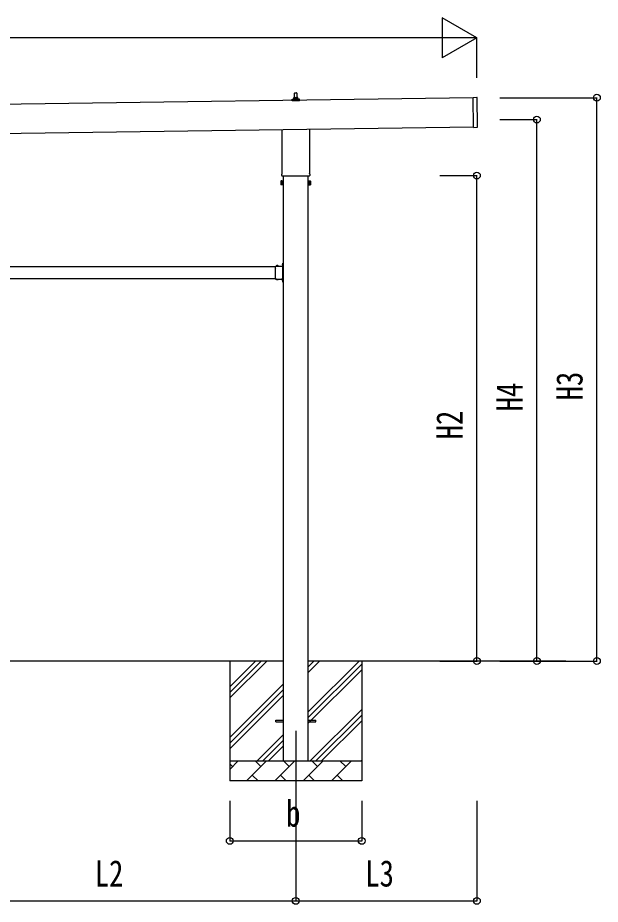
# Model space of a CAD drawing. Units: millimetres, scale not verified. Extents: x -16820 to 16820, y -11880 to 11880.
# Drawn here: x 750 to 3664, y -6529 to -2094 of the extents above; entities that cross this region are included whole.
import ezdxf
from ezdxf.enums import TextEntityAlignment as Align

# ---------------------------------------------------------------- set-up
doc = ezdxf.new("R2010")
doc.units = ezdxf.units.MM
doc.header["$LTSCALE"] = 50
for name, color, linetype in [('0-3_YKK_12', 2, 'Continuous'), ('0-4_YKK_13', 4, 'Continuous'), ('0-5_YKK_A1', 4, 'Continuous'), ('0-6_YKK_D', 6, 'Continuous')]:
    doc.layers.add(name, color=color, linetype=linetype)
doc.styles.add('ＭＳ ゴシック', font='')
doc.styles.get('ＭＳ ゴシック').set_extended_font_data('MS Gothic')

msp = doc.modelspace()

# ---------------------------------------------------------------- linework, layer by layer
at = {"layer": '0-3_YKK_12'}
msp.add_line((2140.08, -5662), (2140.08, -6162), dxfattribs=at)
at = {"layer": '0-4_YKK_13'}
for p, q in [((2134.08, -2494.17), (2134.81, -2470.64)), ((2135.81, -2469.67), (2144.35, -2469.67)), ((2145.35, -2470.64), (2146.08, -2494.17)), ((2121.83, -2509.67), (2121.83, -2501.95)), ((2158.33, -2509.67), (2121.83, -2509.67)), ((2122.21, -2501.17), (2157.95, -2501.17)), ((2122.59, -2500.98), (2129.31, -2499.35)), ((2129.7, -2499.17), (2150.46, -2499.17)), ((2130.08, -2498.38), (2130.08, -2494.17)), ((2131.08, -2494.17), (2149.08, -2494.17)), ((2150.08, -2498.38), (2150.08, -2494.17)), ((2157.56, -2500.98), (2150.84, -2499.35)), ((2158.33, -2509.67), (2158.33, -2501.95)), ((3026.91, -2492.38), (3045.91, -2492.11)), ((3029.06, -2642.36), (3026.91, -2492.38)), ((3049.04, -2641.08), (3046.92, -2493.09)), ((2071.78, -2873.66), (2071.78, -2653.01)), ((2208.38, -2651.05), (2208.38, -2873.66)), ((3029.06, -2642.36), (3048.05, -2642.09)), ((2070.08, -2882.43), (2070.08, -2876.93)), ((2210.08, -2876.93), (2210.08, -2882.43)), ((2066.08, -2911.93), (2066.84, -2910.61)), ((2066.08, -2911.93), (2066.08, -2928.93)), ((2073.08, -2915.52), (2066.84, -2915.52)), ((2073.08, -2925.34), (2066.84, -2925.34)), ((2208.02, -2885.93), (2072.14, -2885.93)), ((2207.08, -2915.52), (2213.32, -2915.52)), ((2207.08, -2925.34), (2213.32, -2925.34)), ((2214.08, -2911.93), (2213.32, -2910.61)), ((2214.08, -2911.93), (2214.08, -2928.93)), ((2066.08, -2928.93), (2066.84, -2930.24)), ((2073.08, -2930.24), (2066.84, -2930.24)), ((2075.58, -2929.63), (2073.08, -2929.63)), ((2204.58, -2929.63), (2207.08, -2929.63)), ((2207.08, -2930.24), (2213.32, -2930.24)), ((2214.08, -2928.93), (2213.32, -2930.24)), ((2075.12, -3324.26), (2075.28, -3324.26)), ((2075.98, -3321.5), (2077.58, -3321.5)), ((2075.98, -3338.46), (2075.98, -3321.5)), ((2075.98, -3324.96), (2075.98, -3333.03)), ((2077.58, -3326), (2075.98, -3326)), ((2039.58, -3347.29), (2039.58, -3336.9)), ((2039.58, -3336.9), (2075.98, -3336.9)), ((2039.58, -3389.29), (2039.58, -3348.71)), ((2042.84, -3336.04), (2042.84, -3336.2)), ((2043.54, -3336.9), (2051.61, -3336.9)), ((2046.45, -3336.9), (2045.13, -3334.24)), ((2048.7, -3336.9), (2050.03, -3334.24)), ((2052.31, -3336.04), (2052.31, -3336.2)), ((2071.88, -3329), (2077.58, -3329)), ((2075.58, -3338.5), (2072.58, -3338.5)), ((2075.98, -3327.87), (2073.32, -3326.55)), ((2075.98, -3330.13), (2073.32, -3331.45)), ((2075.12, -3333.73), (2075.28, -3333.73)), ((2075.58, -3347.29), (2075.58, -3340.5)), ((2075.58, -3389.29), (2075.58, -3348.71)), ((2075.98, -3327), (2077.58, -3327)), ((2075.98, -3331), (2077.58, -3331)), ((2077.58, -3332), (2075.98, -3332)), ((2039.58, -3401.1), (2039.58, -3390.71)), ((2039.58, -3401.1), (2075.98, -3401.1)), ((2042.84, -3401.96), (2042.84, -3401.8)), ((2043.54, -3401.1), (2051.61, -3401.1)), ((2046.45, -3401.1), (2045.13, -3403.76)), ((2048.7, -3401.1), (2050.03, -3403.76)), ((2052.31, -3401.96), (2052.31, -3401.8)), ((2072.58, -3399.5), (2075.58, -3399.5)), ((2075.98, -3407.87), (2073.32, -3406.55)), ((2075.98, -3410.13), (2073.32, -3411.45)), ((2075.12, -3404.26), (2075.28, -3404.26)), ((2075.12, -3413.73), (2075.28, -3413.73)), ((2075.58, -3397.5), (2075.58, -3390.71)), ((2075.98, -3416.5), (2075.98, -3399.54)), ((2075.98, -3404.96), (2075.98, -3413.03)), ((2075.98, -3407), (2077.58, -3407)), ((2075.98, -3411), (2077.58, -3411)), ((2075.98, -3416.5), (2077.58, -3416.5)), ((2040.08, -5607.5), (2077.58, -5607.5)), ((2040.08, -5616.5), (2040.08, -5607.5)), ((2040.08, -5616.5), (2077.58, -5616.5)), ((2202.58, -5607.5), (2240.08, -5607.5)), ((2202.58, -5616.5), (2240.08, -5616.5)), ((2240.08, -5616.5), (2240.08, -5607.5))]:
    msp.add_line(p, q, dxfattribs=at)
for points in [[(2073.08, -2930.24), (2073.08, -2910.61), (2066.84, -2910.61)], [(2073.08, -2929.63), (2073.08, -2911.23), (2075.58, -2911.23)], [(2207.08, -2929.63), (2207.08, -2911.23), (2204.58, -2911.23)], [(2207.08, -2930.24), (2207.08, -2910.61), (2213.32, -2910.61)], [(2077.58, -3336.5), (2077.58, -3330.5), (2077.58, -3327.5), (2077.58, -3321.5)], [(2075.58, -3340.5), (2072.58, -3340.5), (2072.58, -3336.9)], [(2075.58, -3397.5), (2072.58, -3397.5), (2072.58, -3401.1)], [(2077.58, -3416.5), (2077.58, -3410.5), (2077.58, -3407.5), (2077.58, -3401.5)]]:
    msp.add_lwpolyline(points, dxfattribs=at)
for points in [[(2075.58, -2930.93), (2075.58, -2909.93), (2077.58, -2909.93), (2077.58, -2930.93)], [(2204.58, -2930.93), (2204.58, -2909.93), (2202.58, -2909.93), (2202.58, -2930.93)]]:
    msp.add_lwpolyline(points, close=True, dxfattribs=at)
for centre, radius, start, end in [((2135.81, -2470.67), 1, 90, 178.60509), ((2144.35, -2470.67), 1, 1.39491, 90), ((2122.83, -2501.95), 1, 103.62699, 180), ((2129.08, -2498.38), 1, 283.62699, 0), ((2134.16, -2494.8), 4.13, 90, 171.17633), ((2131.08, -2495.17), 1, 90, 180), ((2143.41, -2494.17), 4.83, 133.60282, 180), ((2136.75, -2494.17), 4.83, 0, 46.39718), ((2145.99, -2494.8), 4.13, 8.82367, 90), ((2149.08, -2495.17), 1, 0, 90), ((2151.08, -2498.38), 1, 180, 256.37301), ((2157.33, -2501.95), 1, 0, 76.37301), ((3045.92, -2493.11), 1, 0.81845, 90.81845), ((3048.04, -2641.09), 1, 270.81845, 0.81845), ((2074.08, -2876.93), 4, 125.09963, 180), ((2074.08, -2882.43), 4, 180, 194.47751), ((2206.08, -2876.93), 4, 0, 54.90037), ((2206.08, -2882.43), 4, 345.52249, 0), ((2070.42, -2913.07), 4.34, 145.61575, 214.38425), ((2082.32, -2920.43), 16.24, 162.41205, 197.58795), ((2070.42, -2927.79), 4.34, 145.61575, 214.38425), ((2074.08, -2882.43), 4, 194.47751, 241.04498), ((2206.08, -2882.43), 4, 298.95502, 345.52249), ((2209.73, -2913.07), 4.34, 325.61575, 34.38425), ((2197.84, -2920.43), 16.24, 342.41205, 17.58795), ((2209.73, -2927.79), 4.34, 325.61575, 34.38425), ((2079.88, -3329), 7, 140.87645, 180), ((2075.12, -3325.13), 0.862, 90, 140.87645), ((2075.28, -3324.96), 0.7, 0, 90), ((2038.88, -3348), 1, 314.427, 45.573), ((2043.54, -3336.2), 0.7, 180, 270), ((2043.71, -3336.04), 0.862, 129.12355, 180), ((2047.58, -3340.8), 7, 90, 129.12355), ((2047.58, -3340.8), 7, 50.87645, 90), ((2051.61, -3336.2), 0.7, 270, 0), ((2051.45, -3336.04), 0.862, 0, 50.87645), ((2079.88, -3329), 7, 180, 219.12355), ((2075.12, -3332.87), 0.862, 219.12355, 270), ((2075.28, -3333.03), 0.7, 270, 0), ((2076.28, -3348), 1, 134.427, 225.573), ((2075.58, -3336.5), 2, 270, 0), ((2038.88, -3390), 1, 314.427, 45.573), ((2043.54, -3401.8), 0.7, 90, 180), ((2043.71, -3401.96), 0.862, 180, 230.87645), ((2047.58, -3397.2), 7, 230.87645, 270), ((2047.58, -3397.2), 7, 270, 309.12355), ((2051.61, -3401.8), 0.7, 0, 90), ((2051.45, -3401.96), 0.862, 309.12355, 0), ((2079.88, -3409), 7, 140.87645, 180), ((2079.88, -3409), 7, 180, 219.12355), ((2075.12, -3405.13), 0.862, 90, 140.87645), ((2075.12, -3412.87), 0.862, 219.12355, 270), ((2076.28, -3390), 1, 134.427, 225.573), ((2075.28, -3404.96), 0.7, 0, 90), ((2075.28, -3413.03), 0.7, 270, 0), ((2075.58, -3401.5), 2, 0, 90)]:
    msp.add_arc(centre, radius, start, end, dxfattribs=at)
at = {"layer": '0-5_YKK_A1'}
for p, q in [((3026.94, -2494.38), (-2349.98, -2571.16)), ((-2347.91, -2716.14), (3029.01, -2639.33)), ((2077.58, -2885.93), (2077.58, -5812)), ((2202.58, -5812), (2202.58, -2885.93)), ((440.58, -3339), (2039.58, -3339)), ((440.58, -3399), (2039.58, -3399)), ((2072.58, -3399), (2077.08, -3399)), ((2077.58, -5312), (402.58, -5312)), ((1810.08, -5312), (1810.08, -5912)), ((1810.08, -5497.05), (1995.13, -5312)), ((1810.08, -5468.77), (1966.85, -5312)), ((1810.08, -5440.48), (1938.56, -5312)), ((3490.96, -5312), (2202.58, -5312)), ((2202.58, -5567.1), (2457.68, -5312)), ((2202.58, -5369.11), (2259.69, -5312)), ((2202.58, -5340.82), (2231.4, -5312)), ((2470.08, -5312), (2470.08, -5912)), ((2202.58, -5595.38), (2470.08, -5327.88)), ((2202.58, -5623.67), (2470.08, -5356.17)), ((1810.08, -5695.04), (2077.58, -5427.54)), ((1810.08, -5723.32), (2077.58, -5455.82)), ((1810.08, -5751.61), (2077.58, -5484.11)), ((2212.24, -5812), (2470.08, -5554.16)), ((2240.52, -5812), (2470.08, -5582.44)), ((2268.81, -5812), (2470.08, -5610.73)), ((1947.68, -5812), (2077.58, -5682.1)), ((1975.96, -5812), (2077.58, -5710.38)), ((2004.25, -5812), (2077.58, -5738.67)), ((2466.79, -5812), (2470.08, -5808.72)), ((1810.08, -5812), (2470.08, -5812)), ((1810.08, -5854.89), (1852.97, -5812)), ((1824.42, -5840.55), (1810.08, -5826.21)), ((1894.39, -5912), (1994.39, -5812)), ((1965.84, -5840.55), (1937.29, -5812)), ((2035.82, -5912), (2135.82, -5812)), ((2107.26, -5840.55), (2078.71, -5812)), ((2177.24, -5912), (2277.24, -5812)), ((2248.68, -5840.55), (2220.13, -5812)), ((2318.66, -5912), (2418.66, -5812)), ((2390.1, -5840.55), (2361.55, -5812)), ((1922.95, -5883.45), (1951.5, -5912)), ((2064.37, -5883.45), (2092.92, -5912)), ((2205.79, -5883.45), (2234.34, -5912)), ((2347.21, -5883.45), (2375.76, -5912)), ((2470.08, -5912), (1810.08, -5912))]:
    msp.add_line(p, q, dxfattribs=at)
msp.add_lwpolyline([(2072.58, -3339), (2077.08, -3339), (2077.08, -3399)], dxfattribs=at)
at = {"layer": '0-6_YKK_D'}
for p, q in [((3046.5, -2193.89), (2873.3, -2093.89)), ((2873.3, -2093.89), (2873.3, -2293.89)), ((2846.5, -2193.89), (-7574.51, -2193.89)), ((3046.5, -2193.89), (2700.09, -2193.89)), ((3046.5, -2193.89), (2873.3, -2293.89)), ((3046.5, -2393.89), (3046.5, -2192.89)), ((3160.48, -2493.89), (3647.5, -2493.89)), ((3646.5, -5312), (3646.5, -2493.89)), ((3160.48, -2603.43), (3347.5, -2603.43)), ((3346.5, -5312), (3346.5, -2603.43)), ((2860.48, -2883.43), (3047.5, -2883.43)), ((3046.5, -5312), (3046.5, -2883.43)), ((2860.48, -5312), (3047.5, -5312)), ((3160.48, -5312), (3347.5, -5312)), ((3160.48, -5312), (3647.5, -5312)), ((1810.08, -6012), (1810.08, -6213)), ((2140.08, -6012), (2140.08, -6513)), ((2140.08, -6012), (2140.08, -6513)), ((2470.08, -6012), (2470.08, -6213)), ((3046.5, -6012), (3046.5, -6513)), ((1810.08, -6212), (2470.08, -6212)), ((340.08, -6512), (2140.08, -6512)), ((2140.08, -6512), (3046.5, -6512))]:
    msp.add_line(p, q, dxfattribs=at)
for centre in [(3646.5, -2493.89), (3346.5, -2603.43), (3046.5, -2883.43), (3046.5, -5312), (3346.5, -5312), (3646.5, -5312), (1810.08, -6212), (2470.08, -6212), (2140.08, -6512), (2140.08, -6512), (3046.5, -6512)]:
    msp.add_circle(centre, 17, dxfattribs=at)

# ---------------------------------------------------------------- texts
at = {"layer": '0-6_YKK_D', "style": 'ＭＳ ゴシック', "width": 0.8}
for s, p in [('H3', (3614.5, -4008.55)), ('H4', (3314.5, -4063.31)), ('H2', (3014.5, -4203.31))]:
    msp.add_text(s, height=132, rotation=90, dxfattribs=at).set_placement(p, align=Align.BOTTOM_LEFT)
for s, p in [('b', (2092.08, -6180)), ('L2', (1134.48, -6480)), ('L3', (2487.69, -6480))]:
    msp.add_text(s, height=132, dxfattribs=at).set_placement(p, align=Align.BOTTOM_LEFT)

doc.saveas('drawing.dxf')
